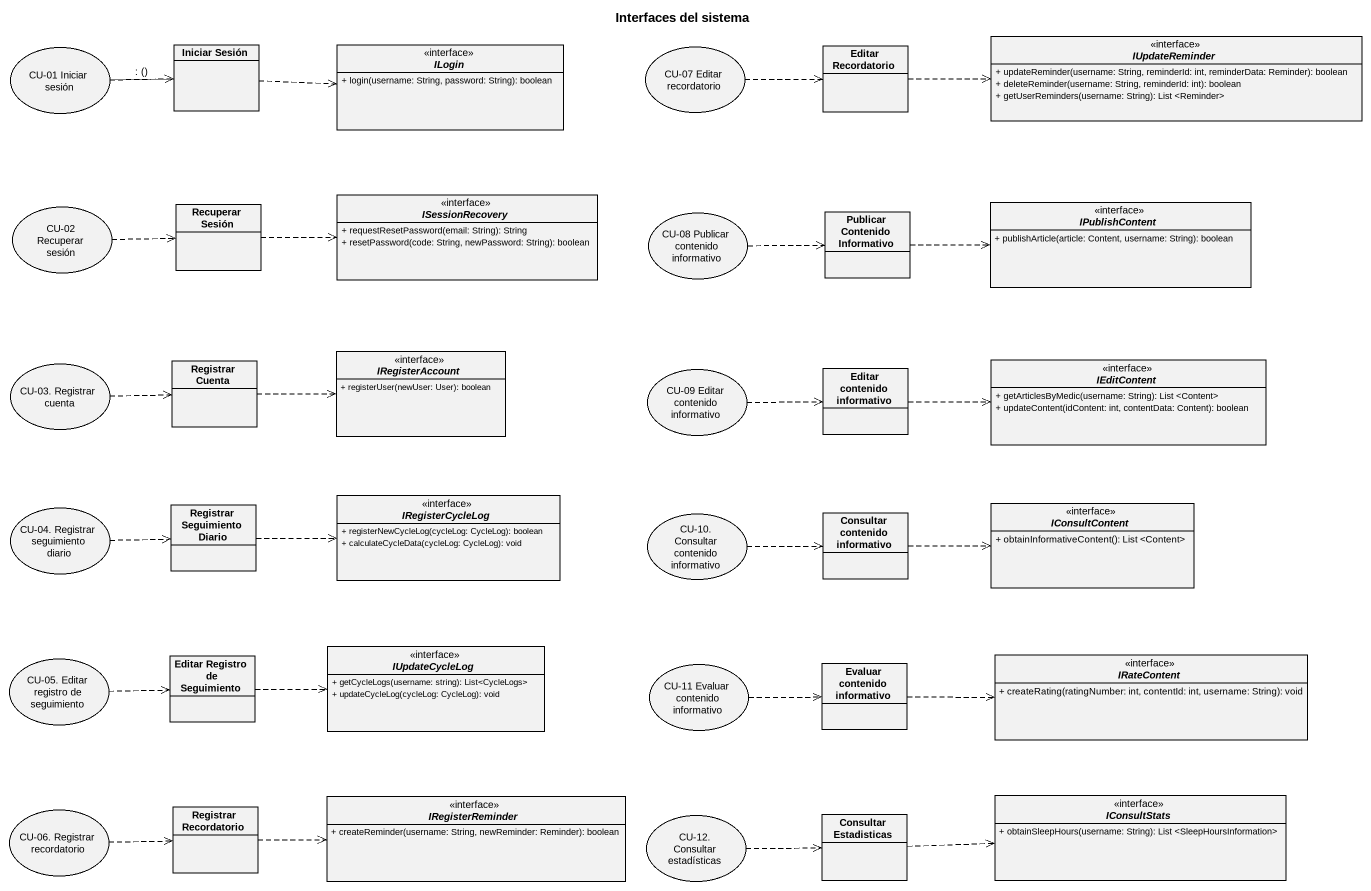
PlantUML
@startuml
title Interfaces del sistema
allowmixing
hide circle
hide empty members
skinparam classAttributeIconSize 0
class "Iniciar Sesión" as Iniciar_Sesión
interface ILogin {
  + login(username: String, password: String): boolean
}
class "Editar Recordatorio" as Editar_Recordatorio
interface IUpdateReminder {
  + updateReminder(username: String, reminderId: int, reminderData: Reminder): boolean
  + deleteReminder(username: String, reminderId: int): boolean
  + getUserReminders(username: String): List <Reminder>
}
usecase "CU-01 Iniciar sesión" as CU_01_Iniciar_sesión
usecase "CU-07 Editar recordatorio" as CU_07_Editar_recordatorio
usecase "CU-02 Recuperar sesión" as CU_02_Recuperar_sesión
class "Recuperar Sesión" as Recuperar_Sesión
interface ISessionRecovery {
  + requestResetPassword(email: String): String
  + resetPassword(code: String, newPassword: String): boolean
}
usecase "CU-08 Publicar contenido informativo" as CU_08_Publicar_contenido
class "Publicar Contenido Informativo" as Publicar_Contenido
interface IPublishContent {
  + publishArticle(article: Content, username: String): boolean
}
usecase "CU-03. Registrar cuenta" as CU_03_Registrar_cuenta
class "Registrar Cuenta" as Registrar_Cuenta
interface IRegisterAccount {
  + registerUser(newUser: User): boolean
}
usecase "CU-09 Editar contenido informativo" as CU_09_Editar_contenido
class "Editar contenido informativo" as Editar_contenido_informativo
interface IEditContent {
  + getArticlesByMedic(username: String): List <Content>
  + updateContent(idContent: int, contentData: Content): boolean
}
usecase "CU-04. Registrar seguimiento diario" as CU_04_Registrar_seguimiento
class "Registrar Seguimiento Diario" as Registrar_Seguimiento_Diario
interface IRegisterCycleLog {
  + registerNewCycleLog(cycleLog: CycleLog): boolean
  + calculateCycleData(cycleLog: CycleLog): void
}
usecase "CU-10. Consultar contenido informativo" as CU_10_Consultar_contenido
class "Consultar contenido informativo" as Consultar_contenido
interface IConsultContent {
  + obtainInformativeContent(): List <Content>
}
usecase "CU-05. Editar registro de seguimiento" as CU_05_Editar_registro_de
class "Editar Registro de Seguimiento" as Editar_Registro_de
interface IUpdateCycleLog {
  + getCycleLogs(username: string): List<CycleLogs>
  + updateCycleLog(cycleLog: CycleLog): void
}
usecase "CU-11 Evaluar contenido informativo" as CU_11_Evaluar_contenido
class "Evaluar contenido informativo" as Evaluar_contenido
interface IRateContent {
  + createRating(ratingNumber: int, contentId: int, username: String): void
}
usecase "CU-06. Registrar recordatorio" as CU_06_Registrar_recordatorio
class "Registrar Recordatorio" as Registrar_Recordatorio
interface IRegisterReminder {
  + createReminder(username: String, newReminder: Reminder): boolean
}
class "Consultar Estadisticas" as Consultar_Estadisticas
interface IConsultStats {
  + obtainSleepHours(username: String): List <SleepHoursInformation>
}
usecase "CU-12. Consultar estadísticas" as CU_12_Consultar_estadísticas
Iniciar_Sesión .right.> ILogin
Editar_Recordatorio .right.> IUpdateReminder
CU_01_Iniciar_sesión .right.> Iniciar_Sesión
CU_01_Iniciar_sesión -right-> Iniciar_Sesión : : ()
CU_07_Editar_recordatorio .right.> Editar_Recordatorio
CU_02_Recuperar_sesión .right.> Recuperar_Sesión
Recuperar_Sesión .right.> ISessionRecovery
CU_08_Publicar_contenido .right.> Publicar_Contenido
Publicar_Contenido .right.> IPublishContent
CU_03_Registrar_cuenta .right.> Registrar_Cuenta
Registrar_Cuenta .right.> IRegisterAccount
CU_09_Editar_contenido .right.> Editar_contenido_informativo
Editar_contenido_informativo .right.> IEditContent
CU_04_Registrar_seguimiento .right.> Registrar_Seguimiento_Diario
Registrar_Seguimiento_Diario .right.> IRegisterCycleLog
CU_10_Consultar_contenido .right.> Consultar_contenido
Consultar_contenido .right.> IConsultContent
CU_05_Editar_registro_de .right.> Editar_Registro_de
Editar_Registro_de .right.> IUpdateCycleLog
CU_11_Evaluar_contenido .right.> Evaluar_contenido
Evaluar_contenido .right.> IRateContent
CU_06_Registrar_recordatorio .right.> Registrar_Recordatorio
Registrar_Recordatorio .right.> IRegisterReminder
Consultar_Estadisticas .right.> IConsultStats
CU_12_Consultar_estadísticas .right.> Consultar_Estadisticas
@enduml
